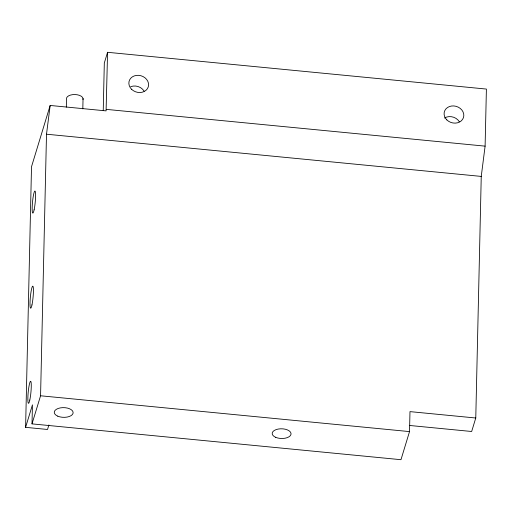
<?xml version="1.0" encoding="UTF-8"?>
<svg xmlns="http://www.w3.org/2000/svg" width="512" height="512" viewBox="0 0 512 512"><rect width="100%" height="100%" fill="white"/><g stroke="black" fill="none" stroke-linecap="round" stroke-linejoin="round"><path stroke-width="0.77" d="M48.896 424.973L47.526 429.472L25.6 427.341L31.514 166.72L50.163 105.459L106.086 110.886L107.571 52.301L486.4 89.075L485.107 146.144L481.248 176.41L475.77 418.003L471.661 431.494L409.338 425.446M475.77 418.003L409.978 411.622L409.53 431.597L400.973 459.699L32.013 423.878L32.442 404.858L25.6 427.341M32.013 423.878L40.57 395.776L46.502 134.208L50.163 105.459M66.323 107.13L66.502 99.142A8.326 4.288 1.3 0 1 74.976 94.541A8.326 4.288 1.3 0 1 83.002 99.622M82.816 108.89L83.053 98.502M103.238 110.669L104.32 62.982L107.571 52.301M106.278 109.37L485.107 146.144M46.502 134.208L481.248 176.41M40.57 395.776L409.53 431.597M444.506 118.029A9.99 8.474 16.9 0 1 459.347 121.754M130.707 86.707A9.99 8.474 16.9 0 1 144.115 91.155M31.955 304.934A11.098 1.357 -84.5 0 0 33.082 286.502A11.098 1.357 -84.5 0 0 30.125 300.173A11.098 1.357 -84.5 0 0 31.955 304.934M34.112 209.824A11.098 1.357 -84.5 0 0 35.238 191.386A11.098 1.357 -84.5 0 0 32.282 205.056A11.098 1.357 -84.5 0 0 34.112 209.824M29.798 400.051A11.098 1.357 -84.5 0 0 30.925 381.619A11.098 1.357 -84.5 0 0 27.968 395.29A11.098 1.357 -84.5 0 0 29.798 400.051M57.779 416.173A9.434 4.858 1.3 0 0 73.024 413.395A9.434 4.858 1.3 0 0 60.301 407.898A9.434 4.858 1.3 0 0 57.779 416.173M275.706 437.331A9.434 4.858 1.3 0 0 290.944 434.547A9.434 4.858 1.3 0 0 278.221 429.056A9.434 4.858 1.3 0 0 275.706 437.331M446.842 119.898A9.99 8.474 16.9 0 0 463.437 117.664A9.99 8.474 16.9 0 0 451.59 106.01A9.99 8.474 16.9 0 0 446.842 119.898M131.61 89.299A9.99 8.474 16.9 0 0 148.205 87.066A9.99 8.474 16.9 0 0 136.358 75.405A9.99 8.474 16.9 0 0 131.61 89.299"/></g></svg>
